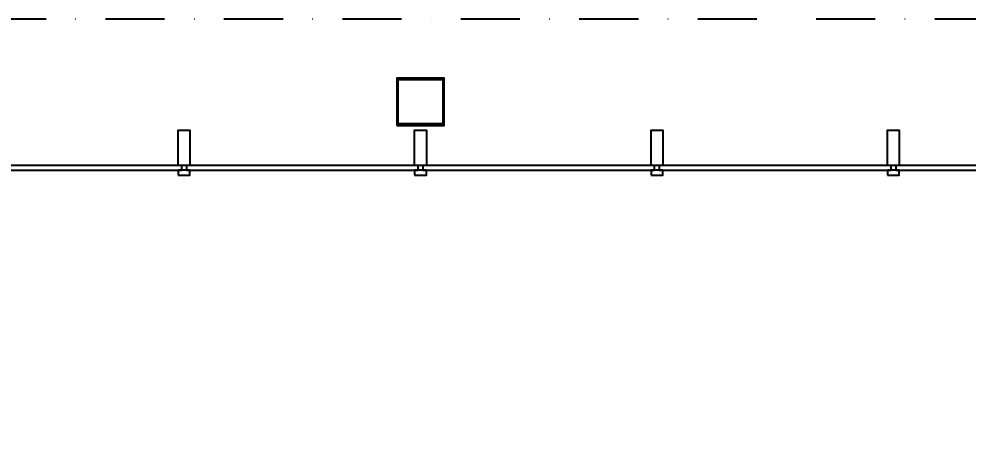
# Model space of a CAD drawing. Header units: centimetres. Extents: x 26569 to 160723, y -3143 to 14565.
# Drawn here: x 90271 to 90672.4, y 1378.3 to 1563.6 of the extents above; entities that cross this region are included whole.
import ezdxf

# ---------------------------------------------------------------- set-up
doc = ezdxf.new("R2010")
doc.units = ezdxf.units.CM
doc.header["$LTSCALE"] = 100
doc.linetypes.add('DASHDOT2', pattern=[0.5, 0.25, -0.125, 0, -0.125])
for name, color, linetype in [('A-ANNO-DIMS', 187, 'Continuous'), ('A-ANNO-GRID', 155, 'DASHDOT2'), ('A-GLAZ-FRME', 12, 'Continuous'), ('A-GLAZ-FULL', 130, 'Continuous'), ('S-STEL', 3, 'Continuous')]:
    doc.layers.add(name, color=color, linetype=linetype)
doc.styles.add('Fields_100', font='act_simplex.shx', dxfattribs={"width": 0.8, "height": 20})
doc.dimstyles.new('FIELDS_100', dxfattribs={"dimscale": 0, "dimtxt": 20, "dimasz": 5, "dimexe": 5, "dimexo": 5, "dimgap": 5, "dimtad": 0, "dimdec": 0, "dimzin": 0, "dimdsep": 46, "dimtxsty": 'Fields_100', "dimblk": 'DOT', "dimcen": 0.09, "dimclrt": 50, "dimadec": 0, "dimazin": 0, "dimtfac": 1, "dimtdec": 0, "dimtix": 1, "dimtofl": 0, "dimtmove": 1, "dimatfit": 3, "dimfxl": 5, "dimfxlon": 1, "dimtolj": 1, "dimtzin": 0, "dimarcsym": 0})

# ---------------------------------------------------------------- blocks, each defined once
blk = doc.blocks.new('_Dot')
at = {"color": 0, "linetype": 'ByBlock', "lineweight": -2}
blk.add_line((-0.5, 0), (-1, 0), dxfattribs=at)
at = {"color": 0, "linetype": 'ByBlock', "const_width": 0.5}
blk.add_lwpolyline([(-0.25, 0, 1), (0.25, 0, 1)], format="xyb", close=True, dxfattribs=at)
blk = doc.blocks.new('*D887')
at = {"layer": 'A-ANNO-DIMS', "color": 0, "lineweight": -2, "transparency": 16777216}
for p, q in [((89840.86, 628), (89840.86, 618)), ((90740.86, 628), (90740.86, 618)), ((89845.86, 623), (90265.29, 623)), ((90735.86, 623), (90316.43, 623))]:
    blk.add_line(p, q, dxfattribs=at)
at = {"layer": 'DEFPOINTS', "color": 0, "transparency": 16777216}
for p in [(89840.86, 1538.59), (90740.86, 1538.59), (90740.86, 623)]:
    blk.add_point(p, dxfattribs=at)
at = {"layer": 'A-ANNO-DIMS', "color": 0, "lineweight": -2, "transparency": 16777216, "xscale": 5, "yscale": 5, "zscale": 5, "rotation": 180}
blk.add_blockref('_Dot', (89840.86, 623), dxfattribs=at)
at = {"layer": 'A-ANNO-DIMS', "color": 0, "lineweight": -2, "transparency": 16777216, "xscale": 5, "yscale": 5, "zscale": 5}
blk.add_blockref('_Dot', (90740.86, 623), dxfattribs=at)
at = {"layer": 'A-ANNO-DIMS', "color": 50, "transparency": 16777216, "insert": (90290.86, 623), "char_height": 20, "attachment_point": 5, "style": 'Fields_100'}
blk.add_mtext('\\A1;900', dxfattribs=at)
blk = doc.blocks.new('*D899')
at = {"layer": 'A-ANNO-DIMS', "color": 0, "lineweight": -2, "transparency": 16777216}
for p, q in [((87448.36, 541.57), (87448.36, 531.57)), ((98285.86, 541.57), (98285.86, 531.57)), ((87453.36, 536.57), (92827.82, 536.57)), ((98280.86, 536.57), (92906.39, 536.57))]:
    blk.add_line(p, q, dxfattribs=at)
at = {"layer": 'DEFPOINTS', "color": 0, "transparency": 16777216}
for p in [(98285.86, 1518.59), (87448.36, 853.59), (98285.86, 536.57)]:
    blk.add_point(p, dxfattribs=at)
at = {"layer": 'A-ANNO-DIMS', "color": 0, "lineweight": -2, "transparency": 16777216, "xscale": 5, "yscale": 5, "zscale": 5, "rotation": 180}
blk.add_blockref('_Dot', (87448.36, 536.57), dxfattribs=at)
at = {"layer": 'A-ANNO-DIMS', "color": 0, "lineweight": -2, "transparency": 16777216, "xscale": 5, "yscale": 5, "zscale": 5}
blk.add_blockref('_Dot', (98285.86, 536.57), dxfattribs=at)
at = {"layer": 'A-ANNO-DIMS', "color": 50, "transparency": 16777216, "insert": (92867.11, 536.57), "char_height": 20, "attachment_point": 5, "style": 'Fields_100'}
blk.add_mtext('\\A1;10838', dxfattribs=at)

msp = doc.modelspace()

# ---------------------------------------------------------------- linework, layer by layer
at = {"layer": 'A-ANNO-GRID'}
msp.add_line((76981.01, 1563.62), (98785.86, 1563.62), dxfattribs=at)
at = {"layer": 'A-GLAZ-FRME'}
for points in [[(90343.36, 1501.59), (90338.36, 1501.59), (90338.36, 1516.59), (90343.36, 1516.59)], [(90443.36, 1501.59), (90438.36, 1501.59), (90438.36, 1516.59), (90443.36, 1516.59)], [(90543.36, 1501.59), (90538.36, 1501.59), (90538.36, 1516.59), (90543.36, 1516.59)], [(90643.36, 1501.59), (90638.36, 1501.59), (90638.36, 1516.59), (90643.36, 1516.59)], [(90338.36, 1497.59), (90343.36, 1497.59), (90343.36, 1499.59), (90338.36, 1499.59)], [(90438.36, 1497.59), (90443.36, 1497.59), (90443.36, 1499.59), (90438.36, 1499.59)], [(90538.36, 1497.59), (90543.36, 1497.59), (90543.36, 1499.59), (90538.36, 1499.59)], [(90638.36, 1497.59), (90643.36, 1497.59), (90643.36, 1499.59), (90638.36, 1499.59)]]:
    msp.add_lwpolyline(points, close=True, dxfattribs=at)
at = {"layer": 'A-GLAZ-FULL'}
for points in [[(90241.86, 1499.59), (90339.86, 1499.59), (90339.86, 1501.59), (90241.86, 1501.59)], [(90341.86, 1499.59), (90439.86, 1499.59), (90439.86, 1501.59), (90341.86, 1501.59)], [(90441.86, 1499.59), (90539.86, 1499.59), (90539.86, 1501.59), (90441.86, 1501.59)], [(90541.86, 1499.59), (90639.86, 1499.59), (90639.86, 1501.59), (90541.86, 1501.59)], [(90641.86, 1499.59), (90739.86, 1499.59), (90739.86, 1501.59), (90641.86, 1501.59)]]:
    msp.add_lwpolyline(points, close=True, dxfattribs=at)
at = {"layer": 'S-STEL', "elevation": 0}
for points in [[(90430.86, 1518.59), (90450.86, 1518.59), (90450.86, 1538.59), (90430.86, 1538.59)], [(90431.46, 1537.99), (90450.26, 1537.99), (90450.26, 1519.19), (90431.46, 1519.19)]]:
    msp.add_lwpolyline(points, close=True, dxfattribs=at)

# ---------------------------------------------------------------- dimensions: what is measured, and where the dimension line sits
at = {"layer": 'A-ANNO-DIMS'}
for base, p1, p2, picture, middle in [((90740.86, 623), (89840.86, 1538.59), (90740.86, 1538.59), '*D887', (90290.86, 623)), ((98285.85656433, 536.57354526), (87448.35656433, 853.59325813), (98285.85656433, 1518.59325813), '*D899', (92867.10656433, 536.57354526))]:
    dim = msp.add_linear_dim(base=base, p1=p1, p2=p2, dimstyle='FIELDS_100', override={"dimscale": 1}, dxfattribs=at)
    dim.commit()
    dim.dimension.update_dxf_attribs({"geometry": picture, "text_midpoint": middle})

doc.saveas('drawing.dxf')
